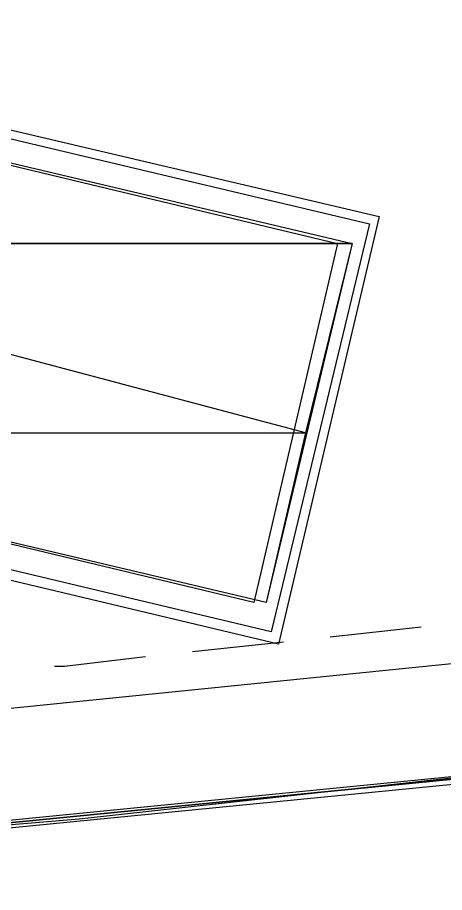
# Model space of a CAD drawing. Header units: feet. Extents: x -84 to 198, y -22 to 181.
# Drawn here: x 72.519 to 74.833, y 15.924 to 20.67 of the extents above; entities that cross this region are included whole.
import ezdxf

# ---------------------------------------------------------------- set-up
doc = ezdxf.new("R2010")
doc.units = ezdxf.units.FT
doc.layers.add('A-LINEA', color=7, linetype='CONTINUOUS')
doc.layers.add('A-MURO-CONCRETO', color=8, linetype='CONTINUOUS')

msp = doc.modelspace()

# ---------------------------------------------------------------- linework, layer by layer
at = {"layer": 'A-LINEA'}
for p, q in [((74.2133, 17.3111), (74.7067, 17.3644)), ((74.2133, 17.3111), (74.7067, 17.3644)), ((73.4667, 17.2311), (73.96, 17.2844)), ((73.4667, 17.2311), (73.96, 17.2844)), ((72.2133, 16.8978), (75.9067, 17.2711)), ((72.2133, 16.8978), (75.9067, 17.2711))]:
    msp.add_line(p, q, dxfattribs=at)
for points in [[(26.7067, 23.3511), (28.04, 21.6178), (31.0267, 20.8311), (34.0133, 20.0978), (37.0133, 19.4044), (40.0267, 18.7778), (43.0533, 18.2044), (46.0933, 17.6844), (49.1467, 17.2178), (52.2, 16.8044), (55.2533, 16.4444), (58.32, 16.1511), (60.4, 16.0178), (62.48, 15.9511), (64.5467, 15.9244), (66.6267, 15.9511), (68.7067, 16.0178), (70.7867, 16.1511), (72.8533, 16.3244), (74.92, 16.5511), (76.9867, 16.8178), (79.04, 17.1511), (81.08, 17.5244), (83.12, 17.9378)], [(26.7067, 23.3511), (28.04, 21.6178), (31.0267, 20.8311), (34.0133, 20.0978), (37.0133, 19.4044), (40.0267, 18.7778), (43.0533, 18.2044), (46.0933, 17.6844), (49.1467, 17.2178), (52.2, 16.8044), (55.2533, 16.4444), (58.32, 16.1511), (60.4, 16.0178), (62.48, 15.9511), (64.5467, 15.9244), (66.6267, 15.9511), (68.7067, 16.0178), (70.7867, 16.1511), (72.8533, 16.3244), (74.92, 16.5511), (76.9867, 16.8178), (79.04, 17.1511), (81.08, 17.5244), (83.12, 17.9378)], [(70.2267, 20.5911), (74.48, 19.5911), (73.9333, 17.2711), (69.68, 18.2844), (70.2267, 20.5911)], [(70.2667, 20.5378), (74.4267, 19.5511), (73.8933, 17.3378), (69.7467, 18.3244), (70.2667, 20.5378)], [(70.36, 20.3778), (74.2533, 19.4444), (73.8, 17.4978), (69.9067, 18.4311), (70.36, 20.3778)], [(74.3333, 19.4444), (73.8667, 17.4978), (69.9733, 18.4178), (70.44, 20.3644), (74.3333, 19.4444)], [(74.3333, 19.4444), (73.8667, 17.4978), (69.9733, 18.4178), (70.44, 20.3644), (74.3333, 19.4444)], [(72.72, 17.1511), (72.7733, 17.1511), (73.2133, 17.2044)], [(72.72, 17.1511), (72.7733, 17.1511), (73.2133, 17.2044)], [(72.16, 16.2711), (76.0933, 16.6578), (76.0933, 16.6711), (76.08, 16.6711), (72.16, 16.2844), (72.16, 16.2711)], [(72.16, 16.2711), (76.0933, 16.6578), (76.0933, 16.6711), (76.08, 16.6711), (72.16, 16.2844), (72.16, 16.2711)], [(72.16, 16.2444), (76.0933, 16.6311), (76.0933, 16.6444), (76.0933, 16.6578), (72.16, 16.2711), (72.16, 16.2578), (72.16, 16.2444)], [(72.16, 16.2444), (76.0933, 16.6311), (76.0933, 16.6444), (76.0933, 16.6578), (72.16, 16.2711), (72.16, 16.2578), (72.16, 16.2444)]]:
    msp.add_lwpolyline(points, dxfattribs=at)
at = {"layer": 'A-MURO-CONCRETO'}
for points in [[(70.44, 20.3644), (74.3333, 19.4444), (70.2133, 19.4444), (70.44, 20.3644), (70.44, 20.3644)], [(70.44, 20.3644), (74.3333, 19.4444), (70.2133, 19.4444), (70.44, 20.3644), (70.44, 20.3644)], [(70.2133, 19.4444), (69.9733, 18.4178), (74.08, 18.4178), (70.2133, 19.4444)], [(70.2133, 19.4444), (69.9733, 18.4178), (74.08, 18.4178), (70.2133, 19.4444)], [(70.2133, 19.4444), (74.3333, 19.4444), (74.08, 18.4178), (70.2133, 19.4444), (70.2133, 19.4444)], [(70.2133, 19.4444), (74.3333, 19.4444), (74.08, 18.4178), (70.2133, 19.4444), (70.2133, 19.4444)], [(69.9733, 18.4178), (74.08, 18.4178), (73.8667, 17.4978), (69.9733, 18.4178), (69.9733, 18.4178)], [(69.9733, 18.4178), (74.08, 18.4178), (73.8667, 17.4978), (69.9733, 18.4178), (69.9733, 18.4178)]]:
    msp.add_lwpolyline(points, dxfattribs=at)

doc.saveas('drawing.dxf')
